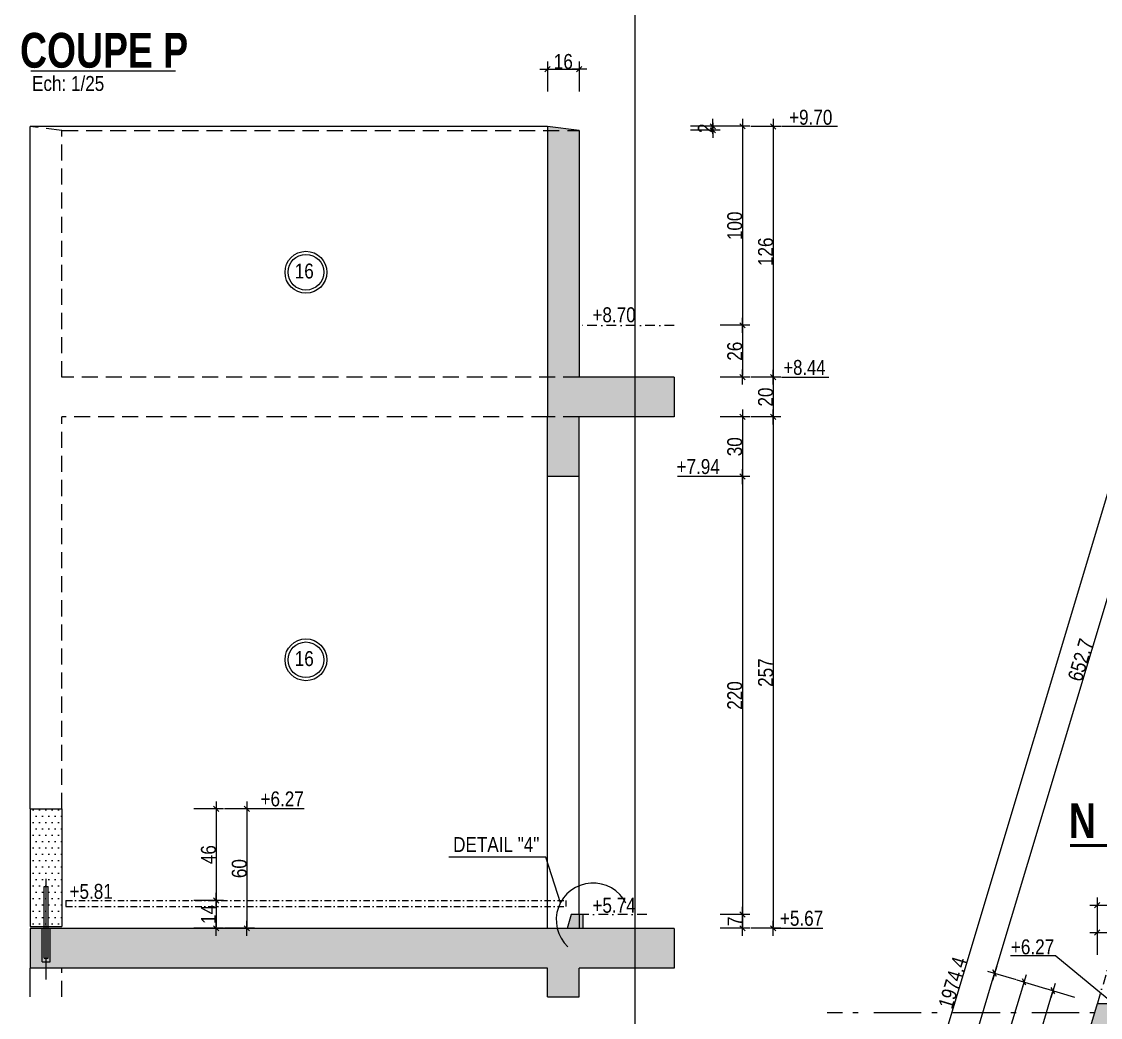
# Model space of a CAD drawing. Header units: centimetres. Extents: x -10252 to 0, y 2374 to 6574.
# Drawn here: x -9154 to -8070, y 3529 to 4530 of the extents above; entities that cross this region are included whole.
import ezdxf
from ezdxf.enums import TextEntityAlignment as Align

# ---------------------------------------------------------------- set-up
doc = ezdxf.new("R2010")
doc.units = ezdxf.units.CM
doc.header["$LTSCALE"] = 12.7
doc.header["$PDMODE"] = 1
doc.header["$PDSIZE"] = -2
for name, pattern in [('CACHEX2', [19.05, 12.7, -6.35]), ('Style de ligne -6', [2.08328, 1.25, -0.41656, 0.13886, -0.27786]), ('TIRETPTX2', [50.8, 25.4, -12.7, 0, -12.7])]:
    doc.linetypes.add(name, pattern=pattern)
for name, color, linetype in [('01_cote_gen', 4, 'Continuous'), ('01_linteaux', 2, 'Continuous'), ('01_murs_sup', 2, 'CACHEX2'), ('01_poch_BN', 9, 'Continuous'), ('01_poch_murs', 253, 'Continuous'), ('01_texte', 230, 'Continuous'), ('AA_COTES', 2, 'Continuous')]:
    doc.layers.add(name, color=color, linetype=linetype)
for name, color, linetype, lineweight in [('01_murs_coup', 5, 'Continuous', 60), ('01_résv', 32, 'Continuous', 9), ('B Général', 7, 'Continuous', 5)]:
    doc.layers.add(name, color=color, linetype=linetype, lineweight=lineweight)
doc.styles.add('ARIAL NA', font='ARIALN.TTF')
doc.styles.add('impact', font='impact.ttf')
doc.styles.add('MATTE_TXT', font='arial.ttf')
doc.styles.add('STYLE2', font='ARIALN.TTF')
doc.dimstyles.new('JB25', dxfattribs={"dimscale": 0.1, "dimtxt": 150, "dimasz": 15, "dimexe": 0.1, "dimexo": 0.1, "dimgap": 0.09, "dimtad": 1, "dimdec": 1, "dimlfac": 0.5, "dimdsep": 46, "dimtxsty": 'STYLE2', "dimblk1": 'BOND_G', "dimblk2": 'BOND_D', "dimsah": 1, "dimcen": 1.5, "dimdle": 0.01, "dimse1": 1, "dimse2": 1, "dimclrd": 4, "dimclre": 2, "dimclrt": 6, "dimazin": 2, "dimtfac": 2.333333, "dimtdec": 1, "dimtix": 1, "dimtmove": 2, "dimatfit": 3, "dimldrblk": 'BOND_G', "dimfxl": 1, "dimtolj": 1, "dimtzin": 0, "dimarcsym": 0})
doc.dimstyles.new('JB50', dxfattribs={"dimscale": 0.1, "dimtxt": 150, "dimasz": 15, "dimexe": 0.1, "dimexo": 0.1, "dimgap": 0.09, "dimtad": 1, "dimdec": 1, "dimdsep": 46, "dimtxsty": 'STYLE2', "dimblk1": 'BOND_G', "dimblk2": 'BOND_D', "dimsah": 1, "dimcen": 1.5, "dimdle": 0.01, "dimse1": 1, "dimse2": 1, "dimclrd": 4, "dimclre": 2, "dimclrt": 6, "dimazin": 2, "dimtfac": 2.333333, "dimtdec": 1, "dimtix": 1, "dimtmove": 2, "dimatfit": 3, "dimldrblk": 'BOND_G', "dimfxl": 1, "dimtolj": 1, "dimtzin": 0, "dimarcsym": 0})

# ---------------------------------------------------------------- blocks, each defined once
blk = doc.blocks.new('BOND_G')
at = {"layer": 'AA_COTES', "color": 0}
for p, q in [((0, -5), (0, 15)), ((5, 0), (-5, 0)), ((1.77, 1.77), (-1.77, -1.77))]:
    blk.add_line(p, q, dxfattribs=at)
blk = doc.blocks.new('BOND_D')
at = {"layer": 'AA_COTES', "color": 0}
for p, q in [((5, 0), (-5, 0)), ((-1.77, -1.77), (1.77, 1.77)), ((0, 5), (0, -15))]:
    blk.add_line(p, q, dxfattribs=at)
blk = doc.blocks.new('*D1628')
at = {"layer": '01_cote_gen', "color": 4, "lineweight": -2, "transparency": 16777216}
blk.add_line((-8465.3, 2608.8), (-8176.2, 3571.9), dxfattribs=at)
at = {"layer": 'Defpoints', "color": 0, "transparency": 16777216}
for p in [(-8175.8, 3573.3), (-8072.8, 3542.4), (-8362.7, 2576.4)]:
    blk.add_point(p, dxfattribs=at)
at = {"layer": '01_cote_gen', "color": 4, "lineweight": -2, "transparency": 16777216, "xscale": 1.5, "yscale": 1.5, "zscale": 1.5}
for name, p, rotation in [('BOND_D', (-8175.8, 3573.3), 73.29135084627703), ('BOND_G', (-8465.7, 2607.3), 253.291350846277)]:
    blk.add_blockref(name, p, dxfattribs=dict(at, rotation=rotation))
at = {"layer": '01_cote_gen', "color": 6, "transparency": 16777216, "insert": (-8328.1, 3092.5), "char_height": 15, "attachment_point": 5, "rotation": 73.2914, "style": 'STYLE2'}
blk.add_mtext('\\A1;1008.6', dxfattribs=at)
blk = doc.blocks.new('*D1633')
at = {"layer": '01_cote_gen', "color": 4, "lineweight": -2, "transparency": 16777216}
blk.add_line((-8198.6, 3389.6), (-8146.6, 3563), dxfattribs=at)
at = {"layer": 'Defpoints', "color": 0, "transparency": 16777216}
for p in [(-8146.2, 3564.4), (-8072.8, 3542.4), (-8125.7, 3366.1)]:
    blk.add_point(p, dxfattribs=at)
at = {"layer": '01_cote_gen', "color": 4, "lineweight": -2, "transparency": 16777216, "xscale": 1.5, "yscale": 1.5, "zscale": 1.5}
for name, p, rotation in [('BOND_D', (-8146.2, 3564.4), 73.29135084625621), ('BOND_G', (-8199.1, 3388.1), 253.2913508462562)]:
    blk.add_blockref(name, p, dxfattribs=dict(at, rotation=rotation))
at = {"layer": '01_cote_gen', "color": 6, "transparency": 16777216, "insert": (-8180, 3478.5), "char_height": 15, "attachment_point": 5, "rotation": 73.2914, "style": 'STYLE2'}
blk.add_mtext('\\A1;184.1', dxfattribs=at)
blk = doc.blocks.new('*D1419')
at = {"layer": '01_cote_gen', "color": 4, "lineweight": -2, "transparency": 16777216}
blk.add_line((-8071.3, 3641.7), (-7707.3, 3641.7), dxfattribs=at)
at = {"layer": 'Defpoints', "color": 0, "transparency": 16777216}
for p in [(-7705.8, 3641.7), (-7705.8, 3634.2), (-8072.8, 3542.4)]:
    blk.add_point(p, dxfattribs=at)
at = {"layer": '01_cote_gen', "color": 4, "lineweight": -2, "transparency": 16777216, "xscale": 1.5, "yscale": 1.5, "zscale": 1.5, "rotation": 180}
blk.add_blockref('BOND_G', (-8072.8, 3641.7), dxfattribs=at)
at = {"layer": '01_cote_gen', "color": 4, "lineweight": -2, "transparency": 16777216, "xscale": 1.5, "yscale": 1.5, "zscale": 1.5}
blk.add_blockref('BOND_D', (-7705.8, 3641.7), dxfattribs=at)
at = {"layer": '01_cote_gen', "color": 6, "transparency": 16777216, "insert": (-7889.3, 3649.4), "char_height": 15, "attachment_point": 5, "style": 'STYLE2'}
blk.add_mtext('\\A1;367', dxfattribs=at)
blk = doc.blocks.new('*D1639')
at = {"layer": '01_cote_gen', "color": 4, "lineweight": -2, "transparency": 16777216}
blk.add_line((-8175.3, 3574.7), (-7988.5, 4197), dxfattribs=at)
at = {"layer": 'Defpoints', "color": 0, "transparency": 16777216}
for p in [(-7988.1, 4198.4), (-7885.1, 4167.5), (-8072.8, 3542.4)]:
    blk.add_point(p, dxfattribs=at)
at = {"layer": '01_cote_gen', "color": 4, "lineweight": -2, "transparency": 16777216, "xscale": 1.5, "yscale": 1.5, "zscale": 1.5}
for name, p, rotation in [('BOND_D', (-7988.1, 4198.4), 73.29135087320351), ('BOND_G', (-8175.8, 3573.3), 253.2913508732035)]:
    blk.add_blockref(name, p, dxfattribs=dict(at, rotation=rotation))
at = {"layer": '01_cote_gen', "color": 6, "transparency": 16777216, "insert": (-8089.3, 3888.1), "char_height": 15, "attachment_point": 5, "rotation": 73.2914, "style": 'STYLE2'}
blk.add_mtext('\\A1;652.7', dxfattribs=at)
blk = doc.blocks.new('*D1424')
at = {"layer": '01_cote_gen', "color": 4, "lineweight": -2, "transparency": 16777216}
blk.add_line((-8494, 2617.4), (-7927.2, 4505.5), dxfattribs=at)
at = {"layer": 'Defpoints', "color": 0, "transparency": 16777216}
for p in [(-7926.8, 4507), (-7908.2, 4501.4), (-8475.8, 2610.3)]:
    blk.add_point(p, dxfattribs=at)
at = {"layer": '01_cote_gen', "color": 4, "lineweight": -2, "transparency": 16777216, "xscale": 1.5, "yscale": 1.5, "zscale": 1.5}
for name, p, rotation in [('BOND_D', (-7926.8, 4507), 73.29135085481417), ('BOND_G', (-8494.5, 2615.9), 253.2913508548142)]:
    blk.add_blockref(name, p, dxfattribs=dict(at, rotation=rotation))
at = {"layer": '01_cote_gen', "color": 6, "transparency": 16777216, "insert": (-8218, 3563.7), "char_height": 15, "attachment_point": 5, "rotation": 73.2914, "style": 'STYLE2'}
blk.add_mtext('\\A1;1974.4', dxfattribs=at)
blk = doc.blocks.new('*D1871')
at = {"layer": '01_cote_gen', "color": 4, "lineweight": -2, "ltscale": 2, "transparency": 16777216}
blk.add_line((-8169.7, 3380.9), (-8117.6, 3554.3), dxfattribs=at)
at = {"layer": 'Defpoints', "color": 0, "ltscale": 2, "transparency": 16777216}
for p in [(-8117.2, 3555.7), (-8095.6, 3549.2), (-8148.5, 3373)]:
    blk.add_point(p, dxfattribs=at)
at = {"layer": '01_cote_gen', "color": 4, "lineweight": -2, "ltscale": 2, "transparency": 16777216, "xscale": 1.5, "yscale": 1.5, "zscale": 1.5}
for name, p, rotation in [('BOND_D', (-8117.2, 3555.7), 73.29135087320435), ('BOND_G', (-8170.1, 3379.4), 253.2913508732044)]:
    blk.add_blockref(name, p, dxfattribs=dict(at, rotation=rotation))
at = {"layer": '01_cote_gen', "color": 6, "ltscale": 2, "transparency": 16777216, "insert": (-8151, 3469.8), "char_height": 15, "attachment_point": 5, "rotation": 73.2914, "style": 'STYLE2'}
blk.add_mtext('\\A1;184.1', dxfattribs=at)
blk = doc.blocks.new('*D1872')
at = {"layer": '01_cote_gen', "color": 4, "lineweight": -2, "ltscale": 2, "transparency": 16777216}
blk.add_line((-8071.3, 3614.3), (-7890.8, 3614.3), dxfattribs=at)
at = {"layer": 'Defpoints', "color": 0, "ltscale": 2, "transparency": 16777216}
for p in [(-8072.8, 3622.2), (-7889.3, 3614.3), (-7889.3, 3545.4)]:
    blk.add_point(p, dxfattribs=at)
at = {"layer": '01_cote_gen', "color": 4, "lineweight": -2, "ltscale": 2, "transparency": 16777216, "xscale": 1.5, "yscale": 1.5, "zscale": 1.5, "rotation": 180}
blk.add_blockref('BOND_G', (-8072.8, 3614.3), dxfattribs=at)
at = {"layer": '01_cote_gen', "color": 4, "lineweight": -2, "ltscale": 2, "transparency": 16777216, "xscale": 1.5, "yscale": 1.5, "zscale": 1.5}
blk.add_blockref('BOND_D', (-7889.3, 3614.3), dxfattribs=at)
at = {"layer": '01_cote_gen', "color": 6, "ltscale": 2, "transparency": 16777216, "insert": (-7981, 3622), "char_height": 15, "attachment_point": 5, "style": 'STYLE2'}
blk.add_mtext('\\A1;183.5', dxfattribs=at)
blk = doc.blocks.new('*D1979')
at = {"layer": '01_cote_gen', "color": 4, "lineweight": -2, "transparency": 16777216}
blk.add_line((-8958.5, 3644.9), (-8958.5, 3619.9), dxfattribs=at)
at = {"layer": 'Defpoints', "color": 0, "transparency": 16777216}
for p in [(-8978.6, 3646.4), (-8981, 3618.4), (-8958.5, 3618.4)]:
    blk.add_point(p, dxfattribs=at)
at = {"layer": '01_cote_gen', "color": 4, "lineweight": -2, "transparency": 16777216, "xscale": 1.5, "yscale": 1.5, "zscale": 1.5}
for name, p, rotation in [('BOND_G', (-8958.5, 3646.4), 90), ('BOND_D', (-8958.5, 3618.4), 270)]:
    blk.add_blockref(name, p, dxfattribs=dict(at, rotation=rotation))
at = {"layer": '01_cote_gen', "color": 6, "transparency": 16777216, "insert": (-8966.1, 3632.4), "char_height": 15, "attachment_point": 5, "rotation": 90, "style": 'STYLE2'}
blk.add_mtext('\\A1;14', dxfattribs=at)
blk = doc.blocks.new('*D1969')
at = {"layer": '01_cote_gen', "color": 4, "lineweight": -2, "transparency": 16777216}
blk.add_line((-8958.5, 3736.9), (-8958.5, 3647.9), dxfattribs=at)
at = {"layer": 'Defpoints', "color": 0, "transparency": 16777216}
for p in [(-8981, 3738.4), (-8981, 3646.4), (-8958.5, 3646.4)]:
    blk.add_point(p, dxfattribs=at)
at = {"layer": '01_cote_gen', "color": 4, "lineweight": -2, "transparency": 16777216, "xscale": 1.5, "yscale": 1.5, "zscale": 1.5}
for name, p, rotation in [('BOND_G', (-8958.5, 3738.4), 90), ('BOND_D', (-8958.5, 3646.4), 270)]:
    blk.add_blockref(name, p, dxfattribs=dict(at, rotation=rotation))
at = {"layer": '01_cote_gen', "color": 6, "transparency": 16777216, "insert": (-8966.2, 3692.4), "char_height": 15, "attachment_point": 5, "rotation": 90, "style": 'STYLE2'}
blk.add_mtext('\\A1;46', dxfattribs=at)
blk = doc.blocks.new('*D1970')
at = {"layer": '01_cote_gen', "color": 4, "lineweight": -2, "transparency": 16777216}
blk.add_line((-8429.4, 3630.9), (-8429.4, 3619.9), dxfattribs=at)
at = {"layer": 'Defpoints', "color": 0, "transparency": 16777216}
for p in [(-8508.4, 3632.4), (-8503.6, 3618.4), (-8429.4, 3618.4)]:
    blk.add_point(p, dxfattribs=at)
at = {"layer": '01_cote_gen', "color": 4, "lineweight": -2, "transparency": 16777216, "xscale": 1.5, "yscale": 1.5, "zscale": 1.5}
for name, p, rotation in [('BOND_G', (-8429.4, 3632.4), 90), ('BOND_D', (-8429.4, 3618.4), 270)]:
    blk.add_blockref(name, p, dxfattribs=dict(at, rotation=rotation))
at = {"layer": '01_cote_gen', "color": 6, "transparency": 16777216, "insert": (-8436.9, 3625.4), "char_height": 15, "attachment_point": 5, "rotation": 90, "style": 'STYLE2'}
blk.add_mtext('\\A1;7', dxfattribs=at)
blk = doc.blocks.new('*D1980')
at = {"layer": '01_cote_gen', "color": 4, "lineweight": -2, "transparency": 16777216}
blk.add_line((-8398.4, 4130.9), (-8398.4, 3619.9), dxfattribs=at)
at = {"layer": 'Defpoints', "color": 0, "transparency": 16777216}
for p in [(-8531.3, 4132.4), (-8531.3, 3618.4), (-8398.4, 3618.4)]:
    blk.add_point(p, dxfattribs=at)
at = {"layer": '01_cote_gen', "color": 4, "lineweight": -2, "transparency": 16777216, "xscale": 1.5, "yscale": 1.5, "zscale": 1.5}
for name, p, rotation in [('BOND_G', (-8398.4, 4132.4), 90), ('BOND_D', (-8398.4, 3618.4), 270)]:
    blk.add_blockref(name, p, dxfattribs=dict(at, rotation=rotation))
at = {"layer": '01_cote_gen', "color": 6, "transparency": 16777216, "insert": (-8406.1, 3875.4), "char_height": 15, "attachment_point": 5, "rotation": 90, "style": 'STYLE2'}
blk.add_mtext('\\A1;257', dxfattribs=at)
blk = doc.blocks.new('*D1971')
at = {"layer": '01_cote_gen', "color": 4, "lineweight": -2, "transparency": 16777216}
blk.add_line((-8398.4, 4170.8), (-8398.4, 4133.9), dxfattribs=at)
at = {"layer": 'Defpoints', "color": 0, "transparency": 16777216}
for p in [(-8490.4, 4172.3), (-8490.4, 4132.4), (-8398.4, 4132.4)]:
    blk.add_point(p, dxfattribs=at)
at = {"layer": '01_cote_gen', "color": 4, "lineweight": -2, "transparency": 16777216, "xscale": 1.5, "yscale": 1.5, "zscale": 1.5}
for name, p, rotation in [('BOND_G', (-8398.4, 4172.3), 90), ('BOND_D', (-8398.4, 4132.4), 270)]:
    blk.add_blockref(name, p, dxfattribs=dict(at, rotation=rotation))
at = {"layer": '01_cote_gen', "color": 6, "transparency": 16777216, "insert": (-8406.1, 4152.3), "char_height": 15, "attachment_point": 5, "rotation": 90, "style": 'STYLE2'}
blk.add_mtext('\\A1;20', dxfattribs=at)
blk = doc.blocks.new('*D1972')
at = {"layer": '01_cote_gen', "color": 4, "lineweight": -2, "transparency": 16777216}
blk.add_line((-8624, 4481.9), (-8595, 4481.9), dxfattribs=at)
at = {"layer": 'Defpoints', "color": 0, "transparency": 16777216}
for p in [(-8593.5, 4481.9), (-8625.5, 4208.9), (-8593.5, 4204.9)]:
    blk.add_point(p, dxfattribs=at)
at = {"layer": '01_cote_gen', "color": 4, "lineweight": -2, "transparency": 16777216, "xscale": 1.5, "yscale": 1.5, "zscale": 1.5, "rotation": 180}
blk.add_blockref('BOND_G', (-8625.5, 4481.9), dxfattribs=at)
at = {"layer": '01_cote_gen', "color": 4, "lineweight": -2, "transparency": 16777216, "xscale": 1.5, "yscale": 1.5, "zscale": 1.5}
blk.add_blockref('BOND_D', (-8593.5, 4481.9), dxfattribs=at)
at = {"layer": '01_cote_gen', "color": 6, "transparency": 16777216, "insert": (-8609.5, 4489.5), "char_height": 15, "attachment_point": 5, "style": 'STYLE2'}
blk.add_mtext('\\A1;16', dxfattribs=at)
blk = doc.blocks.new('*D1981')
at = {"layer": '01_cote_gen', "color": 4, "lineweight": -2, "transparency": 16777216}
blk.add_line((-8429.4, 4130.9), (-8429.4, 4073.9), dxfattribs=at)
at = {"layer": 'Defpoints', "color": 0, "transparency": 16777216}
for p in [(-8498, 4132.4), (-8593.5, 4072.4), (-8429.4, 4072.4)]:
    blk.add_point(p, dxfattribs=at)
at = {"layer": '01_cote_gen', "color": 4, "lineweight": -2, "transparency": 16777216, "xscale": 1.5, "yscale": 1.5, "zscale": 1.5}
for name, p, rotation in [('BOND_G', (-8429.4, 4132.4), 90), ('BOND_D', (-8429.4, 4072.4), 270)]:
    blk.add_blockref(name, p, dxfattribs=dict(at, rotation=rotation))
at = {"layer": '01_cote_gen', "color": 6, "transparency": 16777216, "insert": (-8437.1, 4102.4), "char_height": 15, "attachment_point": 5, "rotation": 90, "style": 'STYLE2'}
blk.add_mtext('\\A1;30', dxfattribs=at)
blk = doc.blocks.new('*D1973')
at = {"layer": '01_cote_gen', "color": 4, "lineweight": -2, "ltscale": 2, "transparency": 16777216}
blk.add_line((-8398.4, 4422.8), (-8398.4, 4173.8), dxfattribs=at)
at = {"layer": 'Defpoints', "color": 0, "ltscale": 2, "transparency": 16777216}
for p in [(-8613, 4424.3), (-8513.1, 4172.3), (-8398.4, 4172.3)]:
    blk.add_point(p, dxfattribs=at)
at = {"layer": '01_cote_gen', "color": 4, "lineweight": -2, "ltscale": 2, "transparency": 16777216, "xscale": 1.5, "yscale": 1.5, "zscale": 1.5}
for name, p, rotation in [('BOND_G', (-8398.4, 4424.3), 90), ('BOND_D', (-8398.4, 4172.3), 270)]:
    blk.add_blockref(name, p, dxfattribs=dict(at, rotation=rotation))
at = {"layer": '01_cote_gen', "color": 6, "ltscale": 2, "transparency": 16777216, "insert": (-8406.1, 4298.3), "char_height": 15, "attachment_point": 5, "rotation": 90, "style": 'STYLE2'}
blk.add_mtext('\\A1;126', dxfattribs=at)
blk = doc.blocks.new('*D1974')
at = {"layer": '01_cote_gen', "color": 4, "lineweight": -2, "ltscale": 2, "transparency": 16777216}
blk.add_line((-8429.4, 4422.9), (-8429.4, 4225.9), dxfattribs=at)
at = {"layer": 'Defpoints', "color": 0, "ltscale": 2, "transparency": 16777216}
for p in [(-8618.2, 4424.4), (-8504.2, 4224.4), (-8429.4, 4224.4)]:
    blk.add_point(p, dxfattribs=at)
at = {"layer": '01_cote_gen', "color": 4, "lineweight": -2, "ltscale": 2, "transparency": 16777216, "xscale": 1.5, "yscale": 1.5, "zscale": 1.5}
for name, p, rotation in [('BOND_G', (-8429.4, 4424.4), 90), ('BOND_D', (-8429.4, 4224.4), 270)]:
    blk.add_blockref(name, p, dxfattribs=dict(at, rotation=rotation))
at = {"layer": '01_cote_gen', "color": 6, "ltscale": 2, "transparency": 16777216, "insert": (-8437.1, 4324.4), "char_height": 15, "attachment_point": 5, "rotation": 90, "style": 'STYLE2'}
blk.add_mtext('\\A1;100', dxfattribs=at)
blk = doc.blocks.new('*D1975')
at = {"layer": '01_cote_gen', "color": 4, "lineweight": -2, "ltscale": 2, "transparency": 16777216}
blk.add_line((-8429.4, 4222.9), (-8429.4, 4173.9), dxfattribs=at)
at = {"layer": 'Defpoints', "color": 0, "ltscale": 2, "transparency": 16777216}
for p in [(-8504.2, 4224.4), (-8526.1, 4172.4), (-8429.4, 4172.4)]:
    blk.add_point(p, dxfattribs=at)
at = {"layer": '01_cote_gen', "color": 4, "lineweight": -2, "ltscale": 2, "transparency": 16777216, "xscale": 1.5, "yscale": 1.5, "zscale": 1.5}
for name, p, rotation in [('BOND_G', (-8429.4, 4224.4), 90), ('BOND_D', (-8429.4, 4172.4), 270)]:
    blk.add_blockref(name, p, dxfattribs=dict(at, rotation=rotation))
at = {"layer": '01_cote_gen', "color": 6, "ltscale": 2, "transparency": 16777216, "insert": (-8437.1, 4198.4), "char_height": 15, "attachment_point": 5, "rotation": 90, "style": 'STYLE2'}
blk.add_mtext('\\A1;26', dxfattribs=at)
blk = doc.blocks.new('*D1976')
at = {"layer": '01_cote_gen', "color": 4, "lineweight": -2, "ltscale": 2, "transparency": 16777216}
for p, q in [((-8459.2, 4425.9), (-8459.2, 4427.4)), ((-8459.2, 4420.4), (-8459.2, 4424.4)), ((-8459.2, 4418.9), (-8459.2, 4417.4))]:
    blk.add_line(p, q, dxfattribs=at)
at = {"layer": 'Defpoints', "color": 0, "ltscale": 2, "transparency": 16777216}
for p in [(-8618.2, 4424.4), (-8586, 4420.4), (-8459.2, 4424.4)]:
    blk.add_point(p, dxfattribs=at)
at = {"layer": '01_cote_gen', "color": 4, "lineweight": -2, "ltscale": 2, "transparency": 16777216, "xscale": 1.5, "yscale": 1.5, "zscale": 1.5}
for name, p, rotation in [('BOND_D', (-8459.2, 4424.4), 270), ('BOND_G', (-8459.2, 4420.4), 90)]:
    blk.add_blockref(name, p, dxfattribs=dict(at, rotation=rotation))
at = {"layer": '01_cote_gen', "color": 6, "ltscale": 2, "transparency": 16777216, "insert": (-8466.7, 4422.4), "char_height": 15, "attachment_point": 5, "rotation": 90, "style": 'STYLE2'}
blk.add_mtext('\\A1;2', dxfattribs=at)
blk = doc.blocks.new('*D1977')
at = {"layer": '01_cote_gen', "color": 4, "lineweight": -2, "ltscale": 2, "transparency": 16777216}
blk.add_line((-8429.4, 4070.9), (-8429.4, 3633.9), dxfattribs=at)
at = {"layer": 'Defpoints', "color": 0, "ltscale": 2, "transparency": 16777216}
for p in [(-8436.9, 4072.4), (-8451.9, 3632.4), (-8429.4, 3632.4)]:
    blk.add_point(p, dxfattribs=at)
at = {"layer": '01_cote_gen', "color": 4, "lineweight": -2, "ltscale": 2, "transparency": 16777216, "xscale": 1.5, "yscale": 1.5, "zscale": 1.5}
for name, p, rotation in [('BOND_G', (-8429.4, 4072.4), 90), ('BOND_D', (-8429.4, 3632.4), 270)]:
    blk.add_blockref(name, p, dxfattribs=dict(at, rotation=rotation))
at = {"layer": '01_cote_gen', "color": 6, "ltscale": 2, "transparency": 16777216, "insert": (-8437.1, 3852.4), "char_height": 15, "attachment_point": 5, "rotation": 90, "style": 'STYLE2'}
blk.add_mtext('\\A1;220', dxfattribs=at)
blk = doc.blocks.new('*D1978')
at = {"layer": '01_cote_gen', "color": 4, "lineweight": -2, "ltscale": 2, "transparency": 16777216}
blk.add_line((-8927.6, 3736.9), (-8927.6, 3619.9), dxfattribs=at)
at = {"layer": 'Defpoints', "color": 0, "ltscale": 2, "transparency": 16777216}
for p in [(-8981, 3738.4), (-8981, 3618.4), (-8927.6, 3618.4)]:
    blk.add_point(p, dxfattribs=at)
at = {"layer": '01_cote_gen', "color": 4, "lineweight": -2, "ltscale": 2, "transparency": 16777216, "xscale": 1.5, "yscale": 1.5, "zscale": 1.5}
for name, p, rotation in [('BOND_G', (-8927.6, 3738.4), 90), ('BOND_D', (-8927.6, 3618.4), 270)]:
    blk.add_blockref(name, p, dxfattribs=dict(at, rotation=rotation))
at = {"layer": '01_cote_gen', "color": 6, "ltscale": 2, "transparency": 16777216, "insert": (-8935.2, 3678.4), "char_height": 15, "attachment_point": 5, "rotation": 90, "style": 'STYLE2'}
blk.add_mtext('\\A1;60', dxfattribs=at)

msp = doc.modelspace()

# ---------------------------------------------------------------- hatches: boundary and pattern name
at = {"layer": '01_linteaux'}
h = msp.add_hatch(dxfattribs=at)
h.set_pattern_fill('DOTS', color=256, scale=4)
h.set_pattern_definition([(0, (-35002.882, 18031.1516), (3.175, 6.35), [0, -6.35])])
h.paths.add_polyline_path([(-9113.52, 3738.35), (-9145.52, 3738.35), (-9145.52, 3618.35), (-9113.52, 3618.35)])
at = {"layer": '01_poch_BN', "ltscale": 2}
h = msp.add_hatch(color=256, dxfattribs=at)
h.dxf.hatch_style = 1
h.paths.add_polyline_path([(-8498.02, 4172.32), (-8593.52, 4172.32), (-8593.52, 4420.32), (-8625.52, 4424.32), (-8625.52, 4132.35), (-8625.52, 4072.35), (-8593.52, 4072.35), (-8593.52, 4132.35), (-8498.02, 4132.35)])
h.paths.add_polyline_path([(-8498.02, 3618.35), (-9145.52, 3618.35), (-9145.52, 3578.39), (-8625.52, 3578.39), (-8625.52, 3549.56), (-8593.52, 3549.56), (-8593.52, 3578.39), (-8498.02, 3578.39)])
h.paths.add_polyline_path([(-8589.52, 3632.35), (-8601.52, 3632.35), (-8605.52, 3618.35), (-8589.52, 3618.35)])
at = {"layer": '01_poch_murs', "ltscale": 2}
h = msp.add_hatch(color=256, dxfattribs=at)
h.dxf.hatch_style = 1
h.paths.add_polyline_path([(-7689.78, 3868.4), (-7705.78, 3868.4), (-7705.78, 3768.4), (-7689.78, 3768.4)])
h.paths.add_polyline_path([(-7689.78, 3668.4), (-7705.78, 3668.4), (-7705.78, 3542.39), (-8072.78, 3542.39), (-8125.7, 3366.11), (-8110.37, 3361.51), (-8061.48, 3524.39), (-7368.78, 3524.39), (-7368.78, 3372.39), (-7037.74, 3372.39), (-7037.74, 3367.39), (-7019.74, 3367.39), (-7019.74, 3672.39), (-7037.74, 3672.39), (-7037.74, 3390.39), (-7350.78, 3390.39), (-7350.78, 3542.39), (-7689.78, 3542.39)])
h.paths.add_polyline_path([(-8139.12, 3265.73), (-8154.45, 3270.33), (-8215.81, 3065.91), (-8200.49, 3061.31)])
h.paths.add_polyline_path([(-8194.74, 2592.4), (-8341.24, 2592.4), (-8229.24, 2965.53), (-8244.56, 2970.13), (-8362.75, 2576.4), (-8194.74, 2576.4)])
h.paths.add_polyline_path([(-7571.78, 2836.4), (-7382.74, 2836.4), (-7382.74, 2852.4), (-7587.78, 2852.4), (-7587.78, 2592.4), (-8094.74, 2592.4), (-8094.74, 2576.4), (-7571.78, 2576.4)])
h.paths.add_polyline_path([(-6871.74, 3770.39), (-6889.74, 3770.39), (-6889.74, 3228.38), (-6889.74, 3210.38), (-6889.74, 2852.4), (-7082.74, 2852.14), (-7082.74, 2836.14), (-6889.74, 2836.4), (-6889.74, 2576.4), (-6694.74, 2576.4), (-6694.74, 2592.4), (-6871.74, 2592.4)])
h.paths.add_polyline_path([(-6302.74, 2792.39), (-6318.74, 2792.39), (-6318.74, 2592.4), (-6594.74, 2592.4), (-6594.74, 2576.4), (-6302.74, 2576.4)])
h.paths.add_polyline_path([(-6302.74, 2992.39), (-6318.74, 2992.39), (-6318.74, 2892.39), (-6302.74, 2892.39)])
h.paths.add_polyline_path([(-7078.54, 3439.02), (-7028.4, 3439.02), (-7028.4, 3457.4), (-7078.54, 3457.4)], flags=25)

# ---------------------------------------------------------------- linework, layer by layer
at = {"layer": '01_linteaux', "ltscale": 0.1}
for p, q in [((-9145.52, 3738.35), (-9145.52, 4424.32)), ((-8625.52, 4424.32), (-9145.52, 4424.32)), ((-8625.52, 3618.35), (-8625.52, 4072.35)), ((-8593.52, 3632.35), (-8593.52, 4072.35)), ((-8593.52, 3632.35), (-8593.52, 3618.35)), ((-8589.52, 3618.35), (-8593.52, 3618.35)), ((-9145.52, 3549.56), (-9145.52, 3578.39))]:
    msp.add_line(p, q, dxfattribs=at)
at = {"layer": '01_linteaux', "linetype": 'TIRETPTX2', "ltscale": 0.03}
for p, q in [((-8498.02, 4224.32), (-8593.52, 4224.32)), ((-7885.14, 4167.5), (-8072.78, 3542.39)), ((-8525.62, 3632.35), (-8589.52, 3632.35))]:
    msp.add_line(p, q, dxfattribs=at)
at = {"layer": '01_linteaux', "linetype": 'Continuous'}
for p, q in [((-9129.52, 3567.1), (-9129.52, 3668)), ((-9131.52, 3660.35), (-9127.52, 3660.35)), ((-9131.52, 3588.56), (-9131.52, 3660.35)), ((-9127.52, 3588.56), (-9127.52, 3660.35)), ((-9133.52, 3584.56), (-9133.52, 3618.35)), ((-9125.52, 3584.56), (-9125.52, 3618.35)), ((-9133.52, 3584.56), (-9125.52, 3584.56)), ((-9131.52, 3588.56), (-9127.52, 3588.56))]:
    msp.add_line(p, q, dxfattribs=at)
at = {"layer": '01_linteaux', "linetype": 'TIRETPTX2', "ltscale": 0.02}
for p, q in [((-9109.52, 3646.35), (-8607.08, 3646.35)), ((-9109.52, 3646.35), (-9109.52, 3640.35)), ((-8607.08, 3646.35), (-8607.08, 3640.35)), ((-9109.52, 3640.35), (-8607.08, 3640.35))]:
    msp.add_line(p, q, dxfattribs=at)
at = {"layer": '01_murs_coup', "linetype": 'Continuous', "lineweight": 0}
for p, q in [((-8593.52, 4420.32), (-8625.52, 4424.32)), ((-8498.02, 4172.32), (-8593.52, 4172.32)), ((-8625.52, 4072.35), (-8625.52, 4132.32)), ((-8593.52, 4072.35), (-8593.52, 4132.35)), ((-8498.02, 4132.35), (-8593.52, 4132.35)), ((-8593.52, 4072.35), (-8625.52, 4072.35)), ((-8498.02, 3618.35), (-9145.52, 3618.35)), ((-8625.52, 3578.39), (-9145.52, 3578.39)), ((-8625.52, 3549.56), (-8625.52, 3578.39)), ((-8593.52, 3549.56), (-8593.52, 3578.39)), ((-8498.02, 3578.39), (-8593.52, 3578.39))]:
    msp.add_line(p, q, dxfattribs=at)
at = {"layer": '01_murs_coup', "linetype": 'Continuous', "lineweight": 5}
for p, q in [((-8625.52, 4424.32), (-8625.52, 4132.35)), ((-8593.52, 4420.32), (-8593.52, 4172.32)), ((-9145.52, 3738.35), (-9113.52, 3738.35)), ((-9145.52, 3738.35), (-9145.52, 3620.35)), ((-9113.52, 3738.35), (-9113.52, 3620.35)), ((-8601.52, 3632.35), (-8605.52, 3618.35)), ((-8589.52, 3632.35), (-8601.52, 3632.35)), ((-8589.52, 3618.35), (-8589.52, 3632.35)), ((-9145.52, 3620.35), (-9113.52, 3620.35)), ((-9145.52, 3618.35), (-9145.52, 3578.39))]:
    msp.add_line(p, q, dxfattribs=at)
at = {"layer": '01_murs_coup', "linetype": 'Continuous', "lineweight": 18}
for p, q in [((-8072.78, 3542.39), (-8125.7, 3366.11)), ((-7705.78, 3542.39), (-8072.78, 3542.39))]:
    msp.add_line(p, q, dxfattribs=at)
at = {"layer": '01_murs_sup', "ltscale": 0.1}
for p, q in [((-9113.52, 4420.32), (-9145.52, 4424.32)), ((-9113.52, 4172.32), (-9113.52, 4420.32)), ((-9113.52, 4420.32), (-8593.52, 4420.32)), ((-8593.52, 4172.32), (-9113.52, 4172.32)), ((-9113.52, 3738.35), (-9113.52, 4132.35)), ((-8625.52, 4132.32), (-9113.52, 4132.32)), ((-8593.52, 4132.35), (-8625.52, 4132.35)), ((-9113.52, 3549.56), (-9113.52, 3578.39))]:
    msp.add_line(p, q, dxfattribs=at)
at = {"layer": '01_poch_BN'}
for p, q in [((-8498.02, 4172.32), (-8498.02, 4132.35)), ((-8498.02, 3618.35), (-8498.02, 3578.39)), ((-8625.52, 3549.56), (-8593.52, 3549.56))]:
    msp.add_line(p, q, dxfattribs=at)
at = {"layer": '01_résv'}
msp.add_line((-8537.7, 4541.73), (-8537.7, 3491.73), dxfattribs=at)
at = {"layer": '01_texte'}
for p, q in [((-8999.39, 4479.75), (-9144.99, 4479.75)), ((-8333.77, 4424.32), (-8390.2, 4424.32)), ((-8390.2, 4172.32), (-8342.65, 4172.32)), ((-8451.88, 4072.35), (-8494.6, 4072.35)), ((-8870.02, 3738.35), (-8920.06, 3738.35)), ((-8627.15, 3689.76), (-8724.65, 3689.76)), ((-8612.35, 3644.17), (-8627.15, 3689.76)), ((-8348.55, 3618.35), (-8398.58, 3618.35)), ((-8114.42, 3590.86), (-8159.97, 3590.86)), ((-8114.42, 3590.86), (-8062.85, 3548.33))]:
    msp.add_line(p, q, dxfattribs=at)
at = {"layer": '01_texte', "const_width": 3}
msp.add_lwpolyline([(-8041.64, 3701.53), (-8100.14, 3701.53)], dxfattribs=at)
at = {"layer": '01_texte'}
for centre, radius in [((-8868.27, 4277.77), 21.03), ((-8868.27, 4277.77), 17.92), ((-8868.27, 4277.77), 17.92), ((-8868.27, 3888.25), 21.03), ((-8868.27, 3888.25), 17.92), ((-8868.27, 3888.25), 17.92)]:
    msp.add_circle(centre, radius, dxfattribs=at)
msp.add_arc((-8579.61, 3626.85), 37.03, 26.81304, 226.76155, dxfattribs=at)
at = {"layer": 'B Général', "color": 1, "linetype": 'Style de ligne -6', "lineweight": 13, "ltscale": 3}
msp.add_line((-3249.09, 3533.31), (-8344.19, 3533.31), dxfattribs=at)

# ---------------------------------------------------------------- texts
at = {"layer": '01_texte', "style": 'impact'}
msp.add_text('COUPE P', height=35, dxfattribs=at).set_placement((-9071.2, 4500.85), align=Align.MIDDLE)
at = {"layer": '01_texte'}
for s, style, p in [('Ech: 1/25', 'STYLE2', (-9143.63, 4459.97)), ('+9.70', 'ARIAL NA', (-8382.5, 4426.01)), ('16', 'ARIAL NA', (-8879.5, 4271.49)), ('+8.70', 'ARIAL NA', (-8580.23, 4227.51)), ('+7.94', 'ARIAL NA', (-8495.64, 4074.97)), ('16', 'ARIAL NA', (-8879.5, 3881.97)), ('+6.27', 'ARIAL NA', (-8913.91, 3740.97)), ('DETAIL "4"', 'ARIAL NA', (-8720.27, 3695.08)), ('+5.81', 'ARIAL NA', (-9105.95, 3648.04)), ('+5.74', 'ARIAL NA', (-8580.21, 3634.04)), ('+5.67', 'ARIAL NA', (-8391.73, 3620.97)), ('+6.27', 'ARIAL NA', (-8159.52, 3592.27))]:
    msp.add_text(s, height=15, dxfattribs=dict(at, style=style)).set_placement(p)
at = {"layer": '01_texte', "style": 'MATTE_TXT', "width": 0.8}
msp.add_text('+8.44', height=15, dxfattribs=at).set_placement((-8388.25, 4174.64))
at = {"layer": '01_texte', "style": 'impact'}
msp.add_text('N', height=35, rotation=0, dxfattribs=at).set_placement((-8087.63, 3698.67), align=Align.BOTTOM_CENTER)

# ---------------------------------------------------------------- dimensions: what is measured, and where the dimension line sits
at = {"layer": '01_cote_gen'}
for p1, p2, distance, picture, middle in [((-8475.83, 2610.35), (-7908.19, 4501.36), 19.45, '*D1424', (-8217.98, 3563.65)), ((-8072.78, 3542.39), (-7885.14, 4167.5), 107.52, '*D1639', (-8089.28, 3888.06)), ((-8362.75, 2576.4), (-8072.78, 3542.39), 107.52, '*D1628', (-8328.09, 3092.51))]:
    dim = msp.add_aligned_dim(p1=p1, p2=p2, distance=distance, dimstyle='JB50', dxfattribs=at)
    dim.commit()
    dim.dimension.update_dxf_attribs({"geometry": picture, "text_midpoint": middle})
for base, p1, p2, dimstyle, picture, middle in [((-8593.52, 4481.88), (-8625.52, 4208.93), (-8593.52, 4204.93), 'JB25', '*D1972', (-8609.52, 4489.55)), ((-7705.78, 3641.71), (-8072.78, 3542.39), (-7705.78, 3634.21), 'JB50', '*D1419', (-7889.28, 3649.38))]:
    dim = msp.add_linear_dim(base=base, p1=p1, p2=p2, dimstyle=dimstyle, dxfattribs=at)
    dim.commit()
    dim.dimension.update_dxf_attribs({"geometry": picture, "text_midpoint": middle})
at = {"layer": '01_cote_gen', "ltscale": 2}
for base, p1, p2, picture, middle in [((-8429.38, 4224.35), (-8618.17, 4424.35), (-8504.17, 4224.35), '*D1974', (-8437.05, 4324.35)), ((-8459.17, 4424.35), (-8586.04, 4420.35), (-8618.17, 4424.35), '*D1976', (-8466.71, 4422.35)), ((-8398.41, 4172.32), (-8613.01, 4424.32), (-8513.08, 4172.32), '*D1973', (-8406.08, 4298.32)), ((-8429.38, 4172.35), (-8504.17, 4224.35), (-8526.11, 4172.35), '*D1975', (-8437.05, 4198.35)), ((-8429.38, 3632.35), (-8436.88, 4072.35), (-8451.88, 3632.35), '*D1977', (-8437.05, 3852.35)), ((-8927.56, 3618.35), (-8981.03, 3738.35), (-8981.03, 3618.35), '*D1978', (-8935.23, 3678.35))]:
    dim = msp.add_linear_dim(base=base, p1=p1, p2=p2, angle=90, dimstyle='JB25', dxfattribs=at)
    dim.commit()
    dim.dimension.update_dxf_attribs({"geometry": picture, "text_midpoint": middle})
at = {"layer": '01_cote_gen'}
for base, p1, p2, angle, dimstyle, picture, middle in [((-8398.41, 4132.35), (-8490.35, 4172.32), (-8490.35, 4132.35), 90, 'JB25', '*D1971', (-8406.08, 4152.33)), ((-8429.38, 4072.35), (-8498.02, 4132.35), (-8593.52, 4072.35), 90, 'JB25', '*D1981', (-8437.05, 4102.35)), ((-8398.41, 3618.35), (-8531.33, 4132.35), (-8531.33, 3618.35), 90, 'JB25', '*D1980', (-8406.08, 3875.35)), ((-8958.53, 3646.35), (-8981.03, 3738.35), (-8981.03, 3646.35), 90, 'JB25', '*D1969', (-8966.2, 3692.35)), ((-8958.53, 3618.35), (-8978.58, 3646.35), (-8981.03, 3618.35), 90, 'JB25', '*D1979', (-8966.07, 3632.35)), ((-8429.38, 3618.35), (-8508.35, 3632.35), (-8503.63, 3618.35), 90, 'JB25', '*D1970', (-8436.89, 3625.35)), ((-8146.15, 3564.41), (-8125.7, 3366.11), (-8072.78, 3542.39), 253.29135, 'JB50', '*D1633', (-8179.95, 3478.48))]:
    dim = msp.add_linear_dim(base=base, p1=p1, p2=p2, angle=angle, dimstyle=dimstyle, dxfattribs=at)
    dim.commit()
    dim.dimension.update_dxf_attribs({"geometry": picture, "text_midpoint": middle})
at = {"layer": '01_cote_gen', "ltscale": 2}
dim = msp.add_linear_dim(base=(-7889.28, 3614.31), p1=(-8072.78, 3622.24), p2=(-7889.28, 3545.42), dimstyle='JB50', dxfattribs=at)
dim.commit()
dim.dimension.update_dxf_attribs({"geometry": '*D1872', "text_midpoint": (-7981.03, 3621.98)})
dim = msp.add_aligned_dim(p1=(-8148.5348, 3372.9627), p2=(-8095.6187, 3549.2447), distance=22.5, dimstyle='JB50', dxfattribs=at)
dim.commit()
dim.dimension.update_dxf_attribs({"geometry": '*D1871', "text_midpoint": (-8150.9707, 3469.777)})

doc.saveas('drawing.dxf')
